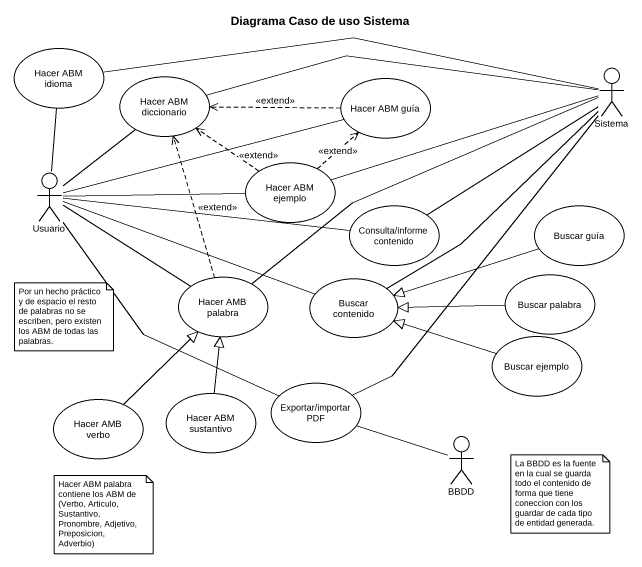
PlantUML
@startuml
title Diagrama Caso de uso Sistema
usecase "Hacer ABM idioma" as Hacer_ABM_idioma
usecase "Hacer ABM diccionario" as Hacer_ABM_diccionario
actor Sistema
usecase "Hacer ABM guía" as Hacer_ABM_guía
actor Usuario
usecase "Hacer ABM ejemplo" as Hacer_ABM_ejemplo
usecase "Consulta/informe contenido" as Consulta_informe_contenido
usecase "Buscar guía" as Buscar_guía
usecase "Hacer AMB palabra" as Hacer_AMB_palabra
usecase "Buscar contenido" as Buscar_contenido
usecase "Buscar palabra" as Buscar_palabra
usecase "Buscar ejemplo" as Buscar_ejemplo
usecase "Exportar/importar PDF" as Exportar_importar_PDF
usecase "Hacer AMB verbo" as Hacer_AMB_verbo
usecase "Hacer ABM sustantivo" as Hacer_ABM_sustantivo
actor BBDD
Hacer_ABM_idioma -right- Sistema
Hacer_ABM_diccionario -right- Sistema
Hacer_ABM_guía .left.> Hacer_ABM_diccionario : <<extend>>
Usuario -up- Hacer_ABM_idioma
Usuario -up- Hacer_ABM_diccionario
Usuario -right- Hacer_ABM_guía
Usuario -right- Hacer_ABM_ejemplo
Usuario -right- Hacer_AMB_palabra
Usuario -- Exportar_importar_PDF
Hacer_ABM_ejemplo .up.> Hacer_ABM_diccionario : <<extend>>
Hacer_ABM_ejemplo -right- Sistema
Hacer_ABM_ejemplo .up.> Hacer_ABM_guía : <<extend>>
Consulta_informe_contenido -right- Sistema
Consulta_informe_contenido -left- Usuario
Buscar_guía -left-|> Buscar_contenido
Hacer_AMB_palabra .up.> Hacer_ABM_diccionario : <<extend>>
Hacer_AMB_palabra -right- Sistema
Buscar_contenido -up- Sistema
Buscar_contenido -left- Usuario
Buscar_palabra -left-|> Buscar_contenido
Buscar_ejemplo -left-|> Buscar_contenido
Exportar_importar_PDF -up- Sistema
Exportar_importar_PDF -right- BBDD
Hacer_AMB_verbo -up-|> Hacer_AMB_palabra
Hacer_ABM_sustantivo -up-|> Hacer_AMB_palabra
note as N1
  Por un hecho práctico y de espacio el resto de palabras no se escriben, pero existen los ABM de todas las palabras.
end note
note as N2
  La BBDD es la fuente en la cual se guarda todo el contenido de forma que tiene coneccion con los guardar de cada tipo de entidad generada.
end note
note as N3
  Hacer ABM palabra contiene los ABM de (Verbo, Articulo, Sustantivo, Pronombre, Adjetivo, Preposicion, Adverbio)
end note
@enduml
